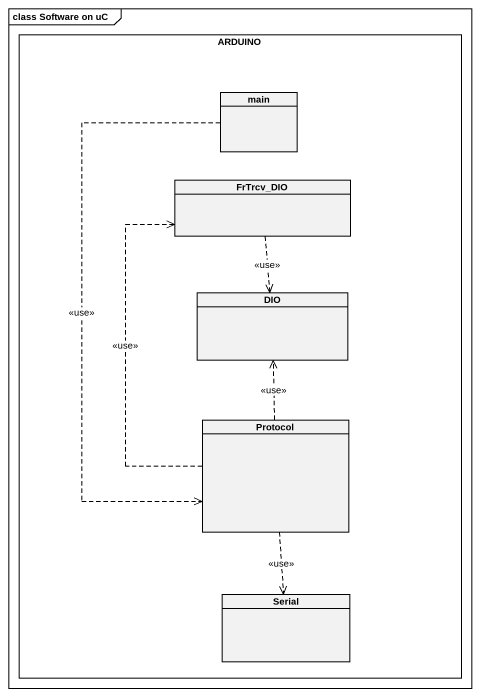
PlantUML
@startuml
mainframe class Software on uC
hide circle
hide empty members
rectangle ARDUINO {
  class main
  class FrTrcv_DIO
  class DIO
  class "Protocol" as Protocol_
  class Serial
}
main ..> Protocol_ : <<use>>
FrTrcv_DIO ..> DIO : <<use>>
Protocol_ .up.> FrTrcv_DIO : <<use>>
Protocol_ .up.> DIO : <<use>>
Protocol_ ..> Serial : <<use>>
@enduml
